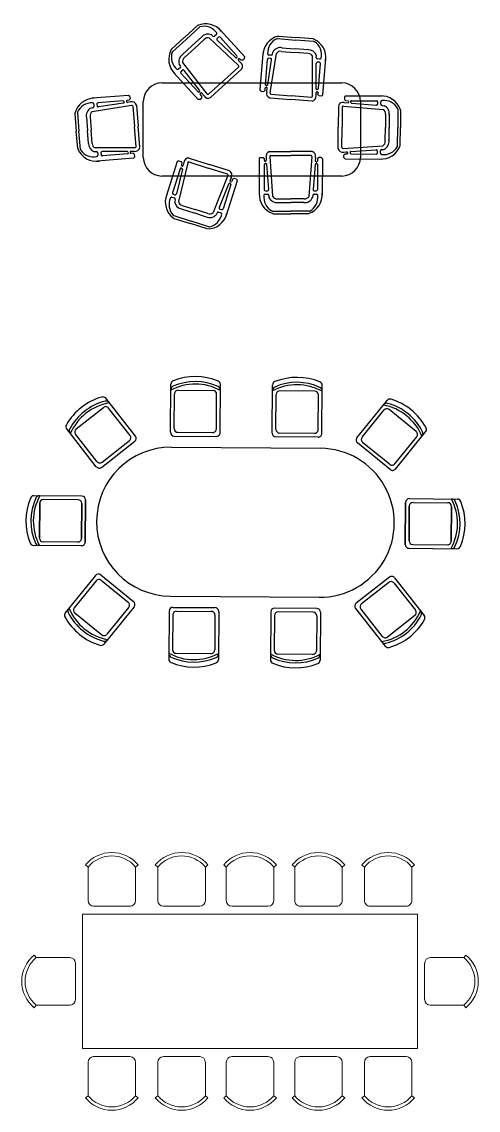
# Model space of a CAD drawing. Header units: millimetres. Extents: x 3122 to 31499, y 2297 to 20525.
# Drawn here: x 3122 to 6802, y 2330 to 11097 of the extents above; entities that cross this region are included whole.
import ezdxf

# ---------------------------------------------------------------- set-up
doc = ezdxf.new("R2010")
doc.units = ezdxf.units.MM
doc.layers.add('dwgmodels.com', color=250, linetype='Continuous')

# ---------------------------------------------------------------- blocks, each defined once
blk = doc.blocks.new('A$C29FA7F35')
at = {"lineweight": 9}
for p, q in [((513.8, 1976.2), (534.6, 1959)), ((534.6, 1959), (534.6, 1689)), ((917.7, 1959), (938.4, 1976.2)), ((917.7, 1959), (917.7, 1689)), ((1076, 1976.2), (1096.8, 1959)), ((1096.8, 1959), (1096.8, 1689)), ((1479.9, 1959), (1500.7, 1976.2)), ((1479.9, 1959), (1479.9, 1689)), ((1627.7, 1976.2), (1648.5, 1959)), ((1648.5, 1959), (1648.5, 1689)), ((2031.5, 1959), (2052.3, 1976.2)), ((2031.5, 1959), (2031.5, 1689)), ((2200.1, 1959), (2179.3, 1976.2)), ((2200.1, 1959), (2200.1, 1689)), ((2603.9, 1976.2), (2583.2, 1959)), ((2583.2, 1959), (2583.2, 1689)), ((2762.3, 1959), (2741.6, 1976.2)), ((2762.3, 1959), (2762.3, 1689)), ((3166.2, 1976.2), (3145.4, 1959)), ((3145.4, 1959), (3145.4, 1689)), ((579.6, 1644), (872.7, 1644)), ((1141.8, 1644), (1434.9, 1644)), ((1693.5, 1644), (1986.5, 1644)), ((2538.2, 1644), (2245.1, 1644)), ((3100.4, 1644), (2807.3, 1644)), ((117, 1229.5), (99.8, 1250.3)), ((117, 1229.5), (387, 1229.5)), ((3563, 1229.5), (3293, 1229.5)), ((3563, 1229.5), (3580.2, 1250.3)), ((432, 891.5), (432, 1184.5)), ((3248, 891.5), (3248, 1184.5)), ((99.8, 825.7), (117, 846.5)), ((117, 846.5), (387, 846.5)), ((3563, 846.5), (3293, 846.5)), ((3580.2, 825.7), (3563, 846.5)), ((534.6, 117), (534.6, 387)), ((579.6, 432), (872.7, 432)), ((917.7, 117), (917.7, 387)), ((1096.8, 117), (1096.8, 387)), ((1141.8, 432), (1434.9, 432)), ((1479.9, 117), (1479.9, 387)), ((1648.5, 117), (1648.5, 387)), ((1693.5, 432), (1986.5, 432)), ((2031.5, 117), (2031.5, 387)), ((2200.1, 117), (2200.1, 387)), ((2538.2, 432), (2245.1, 432)), ((2583.2, 117), (2583.2, 387)), ((2762.3, 117), (2762.3, 387)), ((3100.4, 432), (2807.3, 432)), ((3145.4, 117), (3145.4, 387)), ((513.8, 99.8), (534.6, 117)), ((917.7, 117), (938.4, 99.8)), ((1076, 99.8), (1096.8, 117)), ((1479.9, 117), (1500.7, 99.8)), ((1627.7, 99.8), (1648.5, 117)), ((2031.5, 117), (2052.3, 99.8)), ((2200.1, 117), (2179.3, 99.8)), ((2603.9, 99.8), (2583.2, 117)), ((2762.3, 117), (2741.6, 99.8)), ((3166.2, 99.8), (3145.4, 117))]:
    blk.add_line(p, q, dxfattribs=at)
at = {"lineweight": 13}
for p, q in [((490, 1578), (490, 498)), ((3190, 1578), (490, 1578)), ((3190, 498), (3190, 1578)), ((490, 498), (3190, 498))]:
    blk.add_line(p, q, dxfattribs=at)
at = {"lineweight": 9}
for centre, radius, start, end in [((726.1, 1800.2), 275.8, 39.66286, 140.33714), ((726.1, 1800.2), 248.8, 39.66286, 140.33714), ((1288.4, 1800.2), 275.8, 39.66286, 140.33714), ((1288.4, 1800.2), 248.8, 39.66286, 140.33714), ((1840, 1800.2), 275.8, 39.66286, 140.33714), ((1840, 1800.2), 248.8, 39.66286, 140.33714), ((579.6, 1689), 45, 180, 270), ((872.7, 1689), 45, 270, 0), ((1141.8, 1689), 45, 180, 270), ((1434.9, 1689), 45, 270, 0), ((1693.5, 1689), 45, 180, 270), ((1986.5, 1689), 45, 270, 0), ((275.8, 1038), 275.8, 129.66286, 230.33714), ((275.8, 1038), 248.8, 129.66286, 230.33714), ((387, 1184.5), 45, 0, 90), ((387, 891.5), 45, 270, 0), ((2245.1, 387), 45, 90, 180), ((2538.2, 387), 45, 0, 90), ((2807.3, 387), 45, 90, 180), ((3100.4, 387), 45, 0, 90), ((2391.6, 275.8), 275.8, 219.66286, 320.33714), ((2391.6, 275.8), 248.8, 219.66286, 320.33714), ((2953.9, 275.8), 275.8, 219.66286, 320.33714), ((2953.9, 275.8), 248.8, 219.66286, 320.33714)]:
    blk.add_arc(centre, radius, start, end, dxfattribs=at)
at = {"lineweight": 9, "extrusion": (0, 0, -1)}
for centre, major_axis, start_param, end_param in [((2391.6, 1800.2), (-0.4, 275.8), -0.877277, 0.879821), ((2391.6, 1800.2), (-0.4, 248.8), -0.877123, 0.879974), ((2953.9, 1800.2), (-0.4, 275.8), -0.877277, 0.879821), ((2953.9, 1800.2), (-0.4, 248.8), -0.877123, 0.879974), ((2245.1, 1689), (31.8, 31.8), 2.356194, 3.926991), ((2538.2, 1689), (-31.8, 31.8), 2.356194, 3.926991), ((2807.3, 1689), (31.8, 31.8), 2.356194, 3.926991), ((3100.4, 1689), (-31.8, 31.8), 2.356194, 3.926991), ((3293, 1184.5), (-31.8, 31.8), 5.497787, 7.068583), ((3404.2, 1038), (175.9, 175.9), -0.093151, 1.663947), ((3404.2, 1038), (-195, 195), 1.477646, 3.234743), ((3293, 891.5), (-31.8, 31.8), 3.926991, 5.497787), ((579.6, 387), (-31.8, 31.8), 5.497787, 7.068583), ((872.7, 387), (31.8, 31.8), -0.785398, 0.785398), ((1141.8, 387), (-31.8, 31.8), 5.497787, 7.068583), ((1434.9, 387), (31.8, 31.8), -0.785398, 0.785398), ((1693.5, 387), (-31.8, 31.8), 5.497787, 7.068583), ((1986.5, 387), (31.8, 31.8), -0.785398, 0.785398), ((726.1, 275.8), (-0.4, 275.8), 2.264316, 4.021413), ((726.1, 275.8), (-0.4, 248.8), 2.264469, 4.021567), ((1288.4, 275.8), (-0.4, 275.8), 2.264316, 4.021413), ((1288.4, 275.8), (-0.4, 248.8), 2.264469, 4.021567), ((1840, 275.8), (-0.4, 275.8), 2.264316, 4.021413), ((1840, 275.8), (-0.4, 248.8), 2.264469, 4.021567)]:
    blk.add_ellipse(centre, major_axis=major_axis, ratio=1, start_param=start_param, end_param=end_param, dxfattribs=at)
blk = doc.blocks.new('table 0342_dwgmodels.com')
at = {"color": 0, "ltscale": 30}
blk.add_blockref('A$C29FA7F35', (-1840, -1038), dxfattribs=at)
blk = doc.blocks.new('table 0453_dwgmodels.com')
at = {"color": 0, "ltscale": 10}
for p, q in [((-604.5, 724.6), (-601.5, 1111.3)), ((-541.9, 1064.2), (-261.9, 1062)), ((-204.5, 721.6), (-201.5, 1108.2)), ((215.5, 718.4), (218.4, 1105)), ((558.1, 1055.8), (278.1, 1057.9)), ((615.5, 715.3), (618.4, 1102)), ((-887.6, 694.3), (-1126.5, 998.3)), ((-574.3, 754.4), (-572.1, 1034.4)), ((-234.3, 751.8), (-232.1, 1031.8)), ((245.7, 748.1), (247.9, 1028.1)), ((585.7, 745.5), (587.9, 1025.5)), ((898.1, 680.6), (1141.6, 981)), ((-1365, 751.5), (-1144.9, 924.5)), ((-929.7, 699.3), (-1102.7, 919.5)), ((940.3, 685), (1116.7, 902.5)), ((1376.3, 730.6), (1158.9, 906.9)), ((-1202.1, 447.1), (-1441, 751.1)), ((-1197.1, 489.2), (-1370.1, 709.4)), ((-544.5, 724.2), (-264.5, 722)), ((555.5, 715.8), (275.5, 717.9)), ((1208.8, 428.7), (1452.3, 729)), ((-1160, 442.1), (-892.7, 652.1)), ((-1154.9, 484.2), (-934.8, 657.2)), ((-574.7, 694.4), (-234.7, 691.8)), ((585.3, 685.5), (245.3, 688.1)), ((1166.6, 424.3), (902.5, 638.4)), ((1162.2, 466.5), (944.7, 642.8)), ((1204.4, 470.9), (1380.8, 688.4)), ((-595.4, 604.6), (604.6, 595.4)), ((-1318.4, 210.1), (-1705.1, 213)), ((-1318.4, 210.1), (-1705.1, 213)), ((-1348.7, 180.3), (-1628.7, 182.4)), ((-1348.7, 180.3), (-1628.7, 182.4)), ((-1288.7, 179.8), (-1291.3, -160.1)), ((-1291.3, -160.1), (-1288.7, 179.8)), ((1321.5, 189.9), (1708.1, 187)), ((1321.5, 189.9), (1708.1, 187)), ((-1658.9, 152.7), (-1661, -127.3)), ((-1661, -127.3), (-1658.9, 152.7)), ((-1318.9, 150.1), (-1321, -129.9)), ((-1321, -129.9), (-1318.9, 150.1)), ((1288.7, -179.8), (1291.3, 160.1)), ((1291.3, 160.1), (1288.7, -179.8)), ((1318.9, -150.1), (1321, 129.9)), ((1321, 129.9), (1318.9, -150.1)), ((1351.3, 159.7), (1631.3, 157.5)), ((1351.3, 159.7), (1631.3, 157.5)), ((1658.9, -152.7), (1661, 127.3)), ((1661, 127.3), (1658.9, -152.7)), ((-1351.3, -159.7), (-1631.3, -157.5)), ((-1351.3, -159.7), (-1631.3, -157.5)), ((-1321.5, -189.9), (-1708.1, -187)), ((-1321.5, -189.9), (-1708.1, -187)), ((1318.4, -210.1), (1705.1, -213)), ((1318.4, -210.1), (1705.1, -213)), ((1348.7, -180.3), (1628.7, -182.4)), ((1348.7, -180.3), (1628.7, -182.4)), ((-1208.8, -428.7), (-1452.3, -729)), ((-1166.6, -424.3), (-902.5, -638.4)), ((-1204.4, -470.9), (-1380.8, -688.4)), ((-1162.2, -466.5), (-944.7, -642.8)), ((1160, -442.1), (892.7, -652.1)), ((1154.9, -484.2), (934.8, -657.2)), ((1197.1, -489.2), (1370.1, -709.4)), ((1202.1, -447.1), (1441, -751.1)), ((-604.6, -595.4), (595.4, -604.6)), ((-898.1, -680.6), (-1141.6, -981)), ((-940.3, -685), (-1116.7, -902.5)), ((-585.3, -685.5), (-245.3, -688.1)), ((574.7, -694.4), (234.7, -691.8)), ((887.6, -694.3), (1126.5, -998.3)), ((929.7, -699.3), (1102.7, -919.5)), ((-1376.3, -730.6), (-1158.9, -906.9)), ((-615.5, -715.3), (-618.4, -1102)), ((-585.7, -745.5), (-587.9, -1025.5)), ((-555.5, -715.8), (-275.5, -717.9)), ((-245.7, -748.1), (-247.9, -1028.1)), ((-215.5, -718.4), (-218.4, -1105)), ((204.5, -721.6), (201.5, -1108.2)), ((234.3, -751.8), (232.1, -1031.8)), ((544.5, -724.2), (264.5, -722)), ((574.3, -754.4), (572.1, -1034.4)), ((604.5, -724.6), (601.5, -1111.3)), ((1365, -751.5), (1144.9, -924.5)), ((-558.1, -1055.8), (-278.1, -1057.9)), ((541.9, -1064.2), (261.9, -1062))]:
    blk.add_line(p, q, dxfattribs=at)
for centre, radius, start, end in [((-404.7, 693.1), 480, 67.36619, 111.75839), ((415.3, 686.8), 480, 67.36619, 111.75839), ((-404.7, 693.1), 420, 61.1254, 117.99918), ((-571.9, 1067.5), 30, 114.05857, 179.56229), ((-571.5, 1111.1), 30, 111.75839, 179.56229), ((-404.7, 693.1), 440, 65.06601, 114.05857), ((-542.1, 1034.2), 30, 89.56229, 179.56229), ((-262.1, 1032), 30, 359.56229, 89.56229), ((-231.5, 1108.5), 30, 359.56229, 67.36619), ((-231.9, 1064.9), 30, 359.56229, 65.06601), ((415.3, 686.8), 420, 61.1254, 117.99918), ((248.1, 1061.2), 30, 114.05857, 179.56229), ((248.4, 1104.8), 30, 111.75839, 179.56229), ((415.3, 686.8), 440, 65.06601, 114.05857), ((277.9, 1027.9), 30, 89.56229, 179.56229), ((557.9, 1025.8), 30, 359.56229, 89.56229), ((588.4, 1102.2), 30, 359.56229, 67.36619), ((588.1, 1058.6), 30, 359.56229, 65.06601), ((-1026.3, 547.1), 480, 105.96619, 150.35839), ((-1026.3, 547.1), 440, 103.66601, 152.65857), ((-1150.1, 979.7), 30, 38.16229, 105.96619), ((-1123.2, 945.5), 30, 38.16229, 103.66601), ((1164.9, 962.1), 30, 73.15839, 140.96229), ((1034.6, 531.4), 480, 28.76619, 73.15839), ((-1026.3, 547.1), 420, 99.7254, 156.59918), ((-1126.3, 900.9), 30, 38.16229, 128.16229), ((1034.6, 531.4), 420, 22.5254, 79.39918), ((1137.5, 928.2), 30, 75.45857, 140.96229), ((1140, 883.6), 30, 50.96229, 140.96229), ((1034.6, 531.4), 440, 26.46601, 75.45857), ((-1417.4, 769.7), 30, 150.35839, 218.16229), ((-1390.5, 735.4), 30, 152.65857, 218.16229), ((-1346.5, 727.9), 30, 128.16229, 218.16229), ((-574.5, 724.4), 30, 179.56229, 269.56229), ((-544.3, 754.2), 30, 179.56229, 269.56229), ((-264.3, 752), 30, 269.56229, 359.56229), ((-234.5, 721.8), 30, 269.56229, 359.56229), ((245.5, 718.1), 30, 179.56229, 269.56229), ((275.7, 747.9), 30, 179.56229, 269.56229), ((555.7, 745.8), 30, 269.56229, 359.56229), ((585.5, 715.5), 30, 269.56229, 359.56229), ((1357.5, 707.3), 30, 320.96229, 50.96229), ((1401.6, 714.1), 30, 320.96229, 26.46601), ((1429, 747.9), 30, 320.96229, 28.76619), ((-953.3, 680.8), 30, 308.16229, 38.16229), ((-911.2, 675.7), 30, 308.16229, 38.16229), ((921.4, 661.7), 30, 140.96229, 230.96229), ((963.6, 666.1), 30, 140.96229, 230.96229), ((-600, 4.6), 600, 89.56229, 269.56229), ((600, -4.6), 600, 269.56229, 89.56229), ((-1178.5, 465.7), 30, 218.16229, 308.16229), ((-1173.5, 507.8), 30, 218.16229, 308.16229), ((1181.1, 489.8), 30, 230.96229, 320.96229), ((1185.5, 447.6), 30, 230.96229, 320.96229), ((-1290, 9.9), 480, 157.36619, 201.75839), ((-1290, 9.9), 480, 157.36619, 201.75839), ((-1705.3, 183), 30, 89.56229, 157.36619), ((-1705.3, 183), 30, 89.56229, 157.36619), ((-1290, 9.9), 440, 155.06601, 204.05857), ((-1290, 9.9), 440, 155.06601, 204.05857), ((-1290, 9.9), 420, 151.1254, 207.99918), ((-1290, 9.9), 420, 151.1254, 207.99918), ((-1661.7, 182.7), 30, 89.56229, 155.06601), ((-1661.7, 182.7), 30, 89.56229, 155.06601), ((-1628.9, 152.4), 30, 89.56229, 179.56229), ((-1628.9, 152.4), 30, 89.56229, 179.56229), ((-1348.9, 150.3), 30, 359.56229, 89.56229), ((-1348.9, 150.3), 30, 359.56229, 89.56229), ((-1318.7, 180.1), 30, 359.56229, 89.56229), ((-1318.7, 180.1), 30, 359.56229, 89.56229), ((1321.3, 159.9), 30, 89.56229, 179.56229), ((1321.3, 159.9), 30, 89.56229, 179.56229), ((1290, -9.9), 420, 331.1254, 27.99918), ((1290, -9.9), 420, 331.1254, 27.99918), ((1664.3, 157.3), 30, 24.05857, 89.56229), ((1664.3, 157.3), 30, 24.05857, 89.56229), ((1707.9, 157), 30, 21.75839, 89.56229), ((1707.9, 157), 30, 21.75839, 89.56229), ((1351, 129.7), 30, 89.56229, 179.56229), ((1351, 129.7), 30, 89.56229, 179.56229), ((1631, 127.5), 30, 359.56229, 89.56229), ((1631, 127.5), 30, 359.56229, 89.56229), ((1290, -9.9), 440, 335.06601, 24.05857), ((1290, -9.9), 440, 335.06601, 24.05857), ((1290, -9.9), 480, 337.36619, 21.75839), ((1290, -9.9), 480, 337.36619, 21.75839), ((-1707.9, -157), 30, 201.75839, 269.56229), ((-1707.9, -157), 30, 201.75839, 269.56229), ((-1664.3, -157.3), 30, 204.05857, 269.56229), ((-1664.3, -157.3), 30, 204.05857, 269.56229), ((-1631, -127.5), 30, 179.56229, 269.56229), ((-1631, -127.5), 30, 179.56229, 269.56229), ((-1351, -129.7), 30, 269.56229, 359.56229), ((-1351, -129.7), 30, 269.56229, 359.56229), ((-1321.3, -159.9), 30, 269.56229, 359.56229), ((-1321.3, -159.9), 30, 269.56229, 359.56229), ((1348.9, -150.3), 30, 179.56229, 269.56229), ((1348.9, -150.3), 30, 179.56229, 269.56229), ((1628.9, -152.4), 30, 269.56229, 359.56229), ((1628.9, -152.4), 30, 269.56229, 359.56229), ((1318.7, -180.1), 30, 179.56229, 269.56229), ((1318.7, -180.1), 30, 179.56229, 269.56229), ((1661.7, -182.7), 30, 269.56229, 335.06601), ((1661.7, -182.7), 30, 269.56229, 335.06601), ((1705.3, -183), 30, 269.56229, 337.36619), ((1705.3, -183), 30, 269.56229, 337.36619), ((-1185.5, -447.6), 30, 50.96229, 140.96229), ((1178.5, -465.7), 30, 38.16229, 128.16229), ((-1181.1, -489.8), 30, 50.96229, 140.96229), ((1173.5, -507.8), 30, 38.16229, 128.16229), ((-1401.6, -714.1), 30, 140.96229, 206.46601), ((-1034.6, -531.4), 420, 202.5254, 259.39918), ((-1357.5, -707.3), 30, 140.96229, 230.96229), ((-963.6, -666.1), 30, 320.96229, 50.96229), ((-921.4, -661.7), 30, 320.96229, 50.96229), ((-585.5, -715.5), 30, 89.56229, 179.56229), ((-245.5, -718.1), 30, 359.56229, 89.56229), ((234.5, -721.8), 30, 89.56229, 179.56229), ((574.5, -724.4), 30, 359.56229, 89.56229), ((911.2, -675.7), 30, 128.16229, 218.16229), ((953.3, -680.8), 30, 128.16229, 218.16229), ((-1429, -747.9), 30, 140.96229, 208.76619), ((-1034.6, -531.4), 480, 208.76619, 253.15839), ((-1034.6, -531.4), 440, 206.46601, 255.45857), ((-555.7, -745.8), 30, 89.56229, 179.56229), ((-275.7, -747.9), 30, 359.56229, 89.56229), ((264.3, -752), 30, 89.56229, 179.56229), ((544.3, -754.2), 30, 359.56229, 89.56229), ((1026.3, -547.1), 420, 279.7254, 336.59918), ((1026.3, -547.1), 440, 283.66601, 332.65857), ((1026.3, -547.1), 480, 285.96619, 330.35839), ((1346.5, -727.9), 30, 308.16229, 38.16229), ((1390.5, -735.4), 30, 332.65857, 38.16229), ((1417.4, -769.7), 30, 330.35839, 38.16229), ((-1140, -883.6), 30, 230.96229, 320.96229), ((-1137.5, -928.2), 30, 255.45857, 320.96229), ((1123.2, -945.5), 30, 218.16229, 283.66601), ((1126.3, -900.9), 30, 218.16229, 308.16229), ((-1164.9, -962.1), 30, 253.15839, 320.96229), ((-557.9, -1025.8), 30, 179.56229, 269.56229), ((-277.9, -1027.9), 30, 269.56229, 359.56229), ((262.1, -1032), 30, 179.56229, 269.56229), ((542.1, -1034.2), 30, 269.56229, 359.56229), ((1150.1, -979.7), 30, 218.16229, 285.96619), ((-588.4, -1102.2), 30, 179.56229, 247.36619), ((-415.3, -686.8), 420, 241.1254, 297.99918), ((-588.1, -1058.6), 30, 179.56229, 245.06601), ((-415.3, -686.8), 440, 245.06601, 294.05857), ((-415.3, -686.8), 480, 247.36619, 291.75839), ((-248.4, -1104.8), 30, 291.75839, 359.56229), ((-248.1, -1061.2), 30, 294.05857, 359.56229), ((231.5, -1108.5), 30, 179.56229, 247.36619), ((404.7, -693.1), 420, 241.1254, 297.99918), ((231.9, -1064.9), 30, 179.56229, 245.06601), ((404.7, -693.1), 440, 245.06601, 294.05857), ((404.7, -693.1), 480, 247.36619, 291.75839), ((571.5, -1111.1), 30, 291.75839, 359.56229), ((571.9, -1067.5), 30, 294.05857, 359.56229)]:
    blk.add_arc(centre, radius, start, end, dxfattribs=at)
blk = doc.blocks.new('table 024_dwgmodels.com')
at = {"color": 0, "ltscale": 8}
for p, q in [((-440.4, 835.8), (-544.1, 741)), ((-421.1, 825.4), (-530.1, 725.7)), ((-57.6, 585.2), (-256.6, 802.9)), ((-647.9, 646.1), (-544.2, 740.9)), ((-639.2, 626), (-530.2, 725.6)), ((-403.9, 746.9), (-483.2, 674.4)), ((-383.6, 724.8), (-462.9, 652.2)), ((-108, 516.1), (-341.3, 736.1)), ((-313.3, 750.9), (-325.9, 762.7)), ((-285, 764.2), (-299.7, 750.8)), ((-130.5, 578.6), (-279.9, 719.4)), ((-269.8, 743.2), (-279.8, 734.1)), ((-120.3, 594.5), (-255.7, 742.6)), ((206.3, 731.5), (353.5, 719.6)), ((215.2, 751.5), (355.2, 740.2)), ((500.9, 707.7), (353.7, 719.6)), ((495.4, 728.9), (355.4, 740.2)), ((-562.6, 601.8), (-483.3, 674.3)), ((-542.3, 579.6), (-463, 652.1)), ((166.9, 606.5), (169.5, 623.6)), ((238.4, 629), (345.5, 620.4)), ((240.8, 658.9), (347.9, 650.3)), ((452.8, 611.7), (345.7, 620.4)), ((455.2, 641.6), (348.1, 650.3)), ((-359.3, 286.7), (-557.6, 538.8)), ((-120.9, 580.4), (-122.2, 579.2)), ((-90.2, 540.6), (-106.7, 556.1)), ((-95.8, 567.5), (-94.8, 566.5)), ((-87.4, 558.3), (-95.8, 567.5)), ((-73, 557.6), (-87.2, 558.2)), ((-58.3, 571.1), (-73, 557.6)), ((-58.3, 571.1), (-57.6, 585.2)), ((66.5, 318.9), (90.2, 612.8)), ((110, 360.6), (126.5, 564.6)), ((128.8, 362.4), (159.8, 561.2)), ((156.2, 598.1), (136.3, 599.7)), ((150.7, 572.7), (137.2, 573.8)), ((148.7, 295.4), (198.1, 612.4)), ((487.9, 267.8), (489.9, 588.5)), ((518.2, 326.9), (519.5, 532.2)), ((519.8, 578), (519.9, 595.3)), ((548.9, 566.4), (529, 568)), ((543.8, 541), (530.3, 542.1)), ((536.8, 330.2), (553, 530.2)), ((572.8, 278), (596.5, 572)), ((-432.5, 242.5), (-631.5, 460.1)), ((-575.7, 498.4), (-590.4, 484.9)), ((-574.6, 511.9), (-585.3, 525.5)), ((-433.4, 302.7), (-571.5, 453.8)), ((-560.9, 477.1), (-570.9, 467.9)), ((-421.9, 317.7), (-546.3, 475.9)), ((-105.6, 505.1), (-226.9, 394.1)), ((-80.4, 487.4), (-206.7, 372)), ((-725, 375), (725, 375)), ((-348.2, 283.2), (-227, 394)), ((-332.6, 256.9), (-206.8, 371.9)), ((118.1, 354), (114.6, 354.3)), ((-994, 274.8), (-1287.9, 250.9)), ((-983.2, 265.7), (-994, 274.8)), ((-983.2, 265.7), (-981.6, 245.7)), ((-423, 304.2), (-425.6, 301.8)), ((-403, 269.5), (-416.6, 284.4)), ((-385, 270.9), (-404.9, 296.1)), ((-403.6, 255.4), (-403, 269.5)), ((75.7, 308.1), (66.5, 318.9)), ((75.7, 308.1), (95.6, 306.5)), ((95.6, 306.5), (106.4, 315.7)), ((106.4, 315.7), (108, 335.8)), ((119.6, 303.5), (124.5, 335.3)), ((153.7, 285), (317.4, 271.8)), ((481.4, 258.5), (317.5, 271.8)), ((517.9, 271.5), (518, 294.1)), ((526.1, 321.1), (524.3, 321.2)), ((532.8, 281.5), (533.8, 293.9)), ((542.1, 270.5), (532.9, 281.3)), ((533.8, 293.9), (533.7, 292.5)), ((562, 268.9), (542.1, 270.5)), ((562, 268.9), (572.8, 278)), ((745.8, 262.2), (755.9, 272.1)), ((755.9, 272.1), (1050.8, 269.8)), ((-970.2, 192.7), (-1287, 143)), ((-1274.7, 204.8), (-1273.1, 184.9)), ((-1248.8, 203.9), (-1247.7, 190.4)), ((-1039.7, 231), (-1239.7, 214.7)), ((-1033.4, 213.1), (-1236.2, 181.3)), ((-1028.9, 221.8), (-1028.8, 220)), ((-990.9, 234.8), (-1003.4, 233.8)), ((-1003.4, 233.8), (-1002, 233.9)), ((-978.6, 221.7), (-1001, 218.2)), ((-981.6, 245.7), (-990.7, 234.9)), ((-960, 187.8), (-946.6, 23.9)), ((-930.6, 196.9), (-916.7, 26.4)), ((-875, -225), (-875, 225)), ((-418.4, 241.9), (-432.5, 242.5)), ((-418.4, 241.9), (-403.6, 255.4)), ((145.1, 255.6), (315, 241.9)), ((485.6, 228.1), (315.1, 241.9)), ((698.4, 189.1), (697.1, 18.6)), ((728.4, 182.6), (727.1, 18.4)), ((738.4, 188.4), (1058.2, 162.2)), ((744.4, 218), (776.4, 215.4)), ((745.8, 262.2), (745.7, 242.2)), ((745.7, 242.2), (755.6, 232.1)), ((755.6, 232.1), (775.7, 231.9)), ((794.6, 223.2), (794.7, 226.7)), ((800.6, 231.7), (1005.3, 230.2)), ((803.8, 213.1), (1004.3, 196.7)), ((875, 225), (875, -225)), ((1015.1, 206.6), (1015.2, 220.1)), ((1040.9, 203), (1041, 222.9)), ((1050, 192.9), (1067.3, 191.5)), ((-1426.5, 125.8), (-1415.1, -14.2)), ((-1406.5, 134.6), (-1394.5, -12.6)), ((-1333.9, 100.2), (-1325.1, -6.9)), ((-1304, 102.6), (-1295.2, -4.5)), ((-1281.5, 174.2), (-1298.6, 171.5)), ((1077.7, 123.2), (1076.9, 15.7)), ((1107.7, 123), (1106.9, 15.5)), ((1177.6, 162.7), (1176.4, 15)), ((1198.2, 155.3), (1197.1, 14.8)), ((-933.3, -139.9), (-946.6, 23.8)), ((-902.9, -143.7), (-916.7, 26.2)), ((695.8, -152.6), (697.1, 18.5)), ((725.9, -146.1), (727.1, 18.3)), ((1076.1, -91.9), (1076.9, 15.6)), ((1106.1, -92.1), (1106.9, 15.4)), ((1175.3, -132.8), (1176.4, 14.8)), ((1196.1, -125.8), (1197.1, 14.7)), ((-1403.7, -154.4), (-1415.1, -14.4)), ((-1382.5, -159.9), (-1394.5, -12.7)), ((-1316.4, -114.2), (-1325.1, -7.1)), ((-1286.5, -111.7), (-1295.2, -4.6)), ((-942.8, -146.5), (-1263.6, -148.8)), ((735.6, -151.9), (1055.6, -130.6)), ((796.8, -177.9), (1001.6, -164.2)), ((1012.1, -187.8), (1012.2, -174.3)), ((1037.9, -191), (1038, -171.1)), ((1047.3, -161.2), (1064.6, -160)), ((-1252.7, -178.7), (-1270.1, -178.9)), ((-952.7, -231.4), (-1246.6, -255.4)), ((-1242.7, -187.9), (-1241.1, -207.8)), ((-1216.8, -189.2), (-1215.7, -202.7)), ((-1005.7, -177), (-1206.9, -178.4)), ((-1000.9, -195.2), (-1204.9, -211.8)), ((-995.7, -186.2), (-995.4, -189.7)), ((-946.1, -176.6), (-978.2, -176.8)), ((-956, -191.6), (-976.1, -193.2)), ((-945.2, -200.7), (-956, -191.6)), ((-943.6, -220.6), (-952.7, -231.4)), ((-943.6, -220.6), (-945.2, -200.7)), ((-602.1, -259), (-691.4, -540)), ((-589.5, -252.5), (-602.1, -259)), ((-589.5, -252.5), (-570.5, -258.5)), ((-570.5, -258.5), (-564, -271.1)), ((-508.7, -260.5), (-352, -310.4)), ((-505.9, -229.9), (-342.9, -281.8)), ((60.4, -235), (60.1, -529.9)), ((70.4, -225), (60.4, -235)), ((70.4, -225), (90.4, -225.1)), ((90.4, -225.1), (100.4, -235.1)), ((100.5, -235.3), (100.5, -247.8)), ((100.5, -247.8), (100.5, -246.3)), ((114.5, -224.1), (116.2, -246.7)), ((143.2, -178.3), (314.3, -178.4)), ((144.2, -218.1), (167.7, -537.9)), ((149.9, -208.3), (314.3, -208.4)), ((478.6, -208.6), (314.4, -208.4)), ((484.9, -178.6), (314.5, -178.4)), ((484.5, -218.6), (460.5, -538.5)), ((514.2, -224.3), (511.7, -256.4)), ((538.3, -225.4), (528.3, -235.4)), ((528.3, -235.4), (528.3, -255.6)), ((558.3, -225.4), (538.3, -225.4)), ((558.3, -225.4), (568.3, -235.4)), ((568.3, -235.4), (568.1, -530.3)), ((741.4, -181.6), (764, -180.1)), ((742.1, -225.7), (742.2, -205.7)), ((742.1, -225.7), (752, -235.8)), ((742.2, -205.7), (752.3, -195.8)), ((752, -235.8), (1046.9, -238.1)), ((752.5, -195.7), (765, -195.8)), ((765, -195.8), (763.6, -195.8)), ((791.5, -186.1), (791.5, -184.3)), ((801.4, -196.2), (1002.1, -197.7)), ((-578.8, -317.9), (-639.6, -509.1)), ((-560, -318.9), (-607.5, -518.5)), ((-517.1, -268.1), (-591.3, -580.1)), ((-563.9, -271.3), (-567.7, -283.2)), ((-567.7, -283.2), (-567.3, -281.8)), ((-566.3, -311.4), (-564.6, -311.9)), ((-547.1, -264.9), (-552.4, -286.9)), ((-195.4, -360.2), (-351.9, -310.4)), ((-180.3, -333.5), (-342.8, -281.8)), ((100.3, -284.2), (100.2, -484.8)), ((110.4, -274.2), (112.1, -274.2)), ((118.6, -279.4), (133.7, -484.1)), ((509.7, -283.8), (494.6, -484.4)), ((519.7, -274.5), (523.2, -274.5)), ((528.3, -280.5), (528.1, -485.2)), ((725, -375), (-725, -375)), ((-192.8, -371.5), (-312.5, -669.2)), ((-118, -412.9), (-207.4, -693.9)), ((-166.3, -385.9), (-178.3, -415.7)), ((-176.2, -435.4), (-172.9, -436.5)), ((-156.2, -400.8), (-162.3, -420)), ((-143.6, -394.3), (-156.2, -400.8)), ((-124.5, -400.3), (-143.6, -394.3)), ((-124.5, -400.3), (-118, -412.9)), ((-633.1, -521.7), (-620.3, -525.8)), ((-188.5, -441.2), (-263.6, -627.9)), ((-169.8, -443.7), (-231.9, -638.8)), ((107.2, -520.6), (127.1, -520.6)), ((110.2, -494.8), (123.7, -494.8)), ((501.1, -520.9), (521.1, -520.9)), ((504.6, -495.1), (518.1, -495.2)), ((-643.8, -545.3), (-624.8, -551.3)), ((-618.1, -563.2), (-622.1, -580)), ((-560.4, -611.1), (-458, -643.7)), ((137, -529.8), (138.3, -547.1)), ((206.5, -588.1), (314, -588.2)), ((206.6, -558.1), (314, -558.2)), ((421.6, -588.3), (314.1, -588.2)), ((421.6, -558.3), (314.2, -558.2)), ((491.2, -530.1), (489.9, -547.4)), ((-628.9, -693.8), (-488.2, -738.5)), ((-569.5, -639.7), (-467.1, -672.2)), ((-364.6, -704.9), (-466.9, -672.3)), ((-355.5, -676.3), (-457.9, -643.7)), ((-280.7, -670.5), (-287.1, -686.5)), ((-268.3, -664.7), (-249.4, -670.7)), ((-257.3, -641.2), (-244.4, -645.3)), ((166.2, -657.6), (313.9, -657.7)), ((173.4, -678.3), (313.9, -678.4)), ((461.8, -657.9), (314.1, -657.7)), ((454.6, -678.5), (314.1, -678.4)), ((-628.4, -715.7), (-494.5, -758.3)), ((-360.4, -800.9), (-494.3, -758.3)), ((-347.3, -783.4), (-488, -738.6))]:
    blk.add_line(p, q, dxfattribs=at)
for centre, radius, start, end in [((-433.6, 828.4), 10, 113.88619, 132.43695), ((-372, 689.2), 162.2, 38.41713, 113.88619), ((-414.4, 818), 10, 103.39692, 132.43695), ((-414.4, 818), 10, 103.39692, 132.43695), ((-387.3, 704.3), 126.9, 35.13244, 103.39692), ((-353.7, 700.3), 68.3, 65.60746, 140.66027), ((-353.7, 700.3), 38.3, 70.81672, 140.66027), ((-306.4, 758.2), 10, 226.69061, 312.43695), ((-291.7, 771.6), 10, 312.43695, 35.13244), ((-273, 726.7), 10, 132.43695, 226.69061), ((-263.1, 735.8), 10, 42.43695, 132.43695), ((251, 593.8), 162.2, 103.93494, 179.404), ((253.9, 615.2), 126.9, 114.42421, 182.68869), ((205.5, 721.6), 10, 85.38418, 114.42421), ((205.5, 721.6), 10, 85.38418, 114.42421), ((214.4, 741.6), 10, 85.38418, 103.93494), ((494.6, 719), 10, 66.83343, 85.38418), ((434.7, 579), 162.2, 351.36437, 66.83343), ((500.1, 697.8), 10, 56.34416, 85.38418), ((500.1, 697.8), 10, 56.34416, 85.38418), ((435.3, 600.5), 126.9, 348.07968, 56.34416), ((-508, 564.9), 162.2, 150.9877, 226.45676), ((-641.1, 638.7), 10, 132.43695, 150.9877), ((-521.7, 581.5), 126.9, 161.47698, 229.74145), ((-632.5, 618.6), 10, 132.43695, 161.47698), ((-632.5, 618.6), 10, 132.43695, 161.47698), ((229.8, 591.4), 68.3, 77.16086, 152.21367), ((229.8, 591.4), 38.3, 77.16086, 146.44093), ((455.3, 573.2), 68.3, 18.5547, 93.60751), ((-520.7, 547.6), 68.3, 124.21362, 199.26643), ((-520.7, 547.6), 38.3, 124.21362, 193.49369), ((-126.6, 583.3), 6.08, 208.05116, 318.28541), ((-127.7, 587.7), 10, 312.43695, 42.43695), ((-99.8, 563.4), 10, 159.31084, 226.69061), ((-102.2, 562.5), 8.17, 30.85356, 149.35533), ((-112, 509), 38.3, 325.66296, 55.6555), ((136.4, 563.8), 10, 85.38418, 175.38418), ((137.1, 609.7), 10, 182.68869, 265.38418), ((149.9, 562.8), 10, 351.13052, 85.38418), ((157, 608.1), 10, 265.38418, 351.13052), ((455.3, 573.2), 38.3, 23.76396, 93.60751), ((529.5, 532.1), 10, 85.38418, 179.63785), ((529.8, 578), 10, 179.63785, 265.38418), ((543, 531), 10, 355.38418, 85.38418), ((549.7, 576.4), 10, 265.38418, 348.07968), ((-597.2, 492.3), 10, 229.74145, 312.43695), ((-582.5, 505.7), 10, 312.43695, 38.18328), ((-564.1, 460.6), 10, 132.43695, 222.43695), ((-554.1, 469.7), 10, 38.18328, 132.43695), ((-112.6, 509.6), 8.28, 325.66296, 55.6555), ((-725, 225), 150, 90, 180), ((117.2, 361), 7.08, 171.01856, 257.11021), ((118.9, 364), 10, 265.38418, 351.13052), ((725, 225), 150, 0, 90), ((-428.8, 308.3), 7.08, 218.07132, 304.16297), ((-429.8, 311.5), 10, 312.43695, 38.18328), ((-407.3, 286.5), 9.59, 71.28957, 189.06652), ((-351.7, 289.9), 38.3, 209.21839, 299.21093), ((-352.3, 290.6), 8.28, 209.21839, 299.21093), ((115.9, 330.4), 9.59, 24.23681, 142.01376), ((156.2, 292.1), 38.3, 162.16563, 252.15817), ((156.3, 293), 8.28, 162.16563, 252.15817), ((479.9, 266.7), 8.28, 278.6102, 8.60274), ((479.9, 265.9), 38.3, 278.6102, 8.60274), ((528, 294), 10, 112.25808, 179.63785), ((524.3, 327.2), 6.08, 160.9984, 271.23265), ((525.8, 295.2), 8.17, 343.8008, 102.30257), ((526.9, 331), 10, 265.38418, 355.38418), ((1043.5, 108.1), 162.2, 18.11487, 93.58394), ((-1268.7, 90.1), 162.2, 90.64084, 166.1099), ((-1290.1, 87.2), 126.9, 87.35615, 155.62063), ((-1284.7, 203.9), 10, 4.66066, 87.35615), ((-1283.1, 184.1), 10, 278.91432, 4.66066), ((-1238.9, 204.7), 10, 94.66066, 184.66066), ((-1237.8, 191.2), 10, 184.66066, 278.91432), ((-1038.9, 221), 10, 4.66066, 94.66066), ((-1034.7, 219.1), 6.08, 260.27487, 10.50912), ((-1003.4, 225.7), 8.17, 83.07727, 201.57904), ((-1002.6, 228.1), 10, 211.53455, 278.91432), ((-967.1, 185.1), 38.3, 17.88667, 107.87921), ((-967.8, 185), 8.28, 17.88667, 107.87921), ((735.6, 180.6), 38.3, 76.34556, 166.33811), ((736.6, 180.6), 8.28, 76.34556, 166.33811), ((771, 223.7), 9.59, 298.41674, 56.1937), ((801.6, 224.6), 7.08, 85.19849, 171.29014), ((804.6, 223.1), 10, 179.56412, 265.31046), ((1005.1, 206.7), 10, 265.31046, 359.56412), ((1005.2, 220.2), 10, 359.56412, 89.56412), ((1050.9, 202.9), 10, 179.56412, 265.31046), ((1051, 222.8), 10, 96.86863, 179.56412), ((1065, 106.8), 126.9, 28.60415, 96.86863), ((1039.5, 129.1), 68.3, 351.3408, 66.39361), ((-1416.5, 126.6), 10, 166.1099, 184.66066), ((-1396.5, 135.5), 10, 155.62063, 184.66066), ((-1396.5, 135.5), 10, 155.62063, 184.66066), ((-1266.3, 111.3), 68.3, 117.83117, 192.88398), ((-1266.3, 111.3), 38.3, 123.04043, 192.88398), ((1039.5, 129.1), 38.3, 351.3408, 60.62087), ((1167.6, 162.8), 10, 359.56412, 28.60415), ((1167.6, 162.8), 10, 359.56412, 28.60415), ((1188.2, 155.4), 10, 359.56412, 18.11487), ((-1393.7, -153.6), 10, 184.66066, 203.21141), ((-1253.8, -93.6), 162.2, 203.21141, 278.68047), ((-1372.5, -159.1), 10, 184.66066, 213.70069), ((-1372.5, -159.1), 10, 184.66066, 213.70069), ((-1275.3, -94.3), 126.9, 213.70069, 281.96516), ((-1247.9, -114.2), 68.3, 176.43733, 251.49014), ((-1247.9, -114.2), 38.3, 176.43733, 245.7174), ((-940.7, -138.5), 38.3, 261.4421, 351.43464), ((-941.6, -138.6), 8.28, 261.4421, 351.43464), ((733.2, -144.1), 38.3, 192.79013, 282.78268), ((733.9, -144.1), 8.28, 192.79013, 282.78268), ((1002.2, -174.2), 10, 359.56412, 93.81779), ((1042.1, -76.2), 162.2, 265.54431, 341.01337), ((1048, -171.1), 10, 93.81779, 179.56412), ((1063.6, -75.3), 126.9, 262.25962, 330.52409), ((1037.8, -97.2), 38.3, 297.94389, 7.78745), ((1037.8, -97.2), 68.3, 292.73463, 7.78745), ((1165.3, -132.8), 10, 330.52409, 359.56412), ((1165.3, -132.8), 10, 330.52409, 359.56412), ((1186.1, -125.8), 10, 341.01337, 359.56412), ((-1252.7, -188.7), 10, 4.66066, 90.40699), ((-1251.1, -208.6), 10, 281.96516, 4.66066), ((-1206.8, -188.4), 10, 90.40699, 184.66066), ((-1205.7, -201.9), 10, 184.66066, 274.66066), ((-1005.6, -187), 10, 4.66066, 90.40699), ((-1002.5, -188.2), 7.08, 270.29503, 356.38668), ((-972, -184.5), 9.59, 123.51328, 241.29023), ((-725, -225), 150, 180, 270), ((-508.9, -268.1), 38.3, 85.58384, 175.57638), ((-509.1, -268.8), 8.28, 85.58384, 175.57638), ((108.6, -248.4), 8.17, 168.3712, 286.87297), ((106.2, -247.4), 10, 296.82848, 4.20825), ((152, -215.6), 38.3, 103.1806, 193.17314), ((152, -216.3), 8.28, 103.1806, 193.17314), ((476.7, -216.8), 8.28, 346.73603, 76.72857), ((476.7, -215.8), 38.3, 346.73603, 76.72857), ((520, -250.8), 9.59, 208.80721, 326.58416), ((725, -225), 150, 270, 0), ((764.7, -190.1), 10, 26.43801, 93.81779), ((765.7, -187.7), 8.17, 257.98074, 16.48251), ((797.5, -183.9), 6.08, 75.17834, 185.41259), ((801.5, -186.2), 10, 179.56412, 269.56412), ((1002.1, -187.7), 10, 269.56412, 359.56412), ((1047.9, -191.1), 10, 179.56412, 262.25962), ((-569.3, -320.9), 10, 72.35783, 162.35783), ((-560.2, -286.3), 8.17, 150.77444, 269.27621), ((-566, -317.8), 6.08, 327.97204, 78.20629), ((-562.1, -284.6), 10, 279.23172, 346.61149), ((-199.4, -366.5), 38.3, 329.13927, 59.13181), ((110.3, -284.2), 10, 89.95459, 179.95459), ((112.6, -280.2), 6.08, 345.5688, 95.80305), ((519.7, -284.5), 10, 89.95459, 175.70092), ((521.1, -281.5), 7.08, 355.58896, 81.68061), ((-199.7, -367.4), 8.28, 329.13927, 59.13181), ((-179.2, -445), 10, 72.35783, 158.10416), ((-168.7, -413), 9.59, 191.21045, 308.9874), ((-176.9, -442.5), 7.08, 337.9922, 64.08385), ((-535.4, -583.3), 162.2, 158.33801, 233.80708), ((-630.1, -512.1), 10, 162.35783, 252.35783), ((-617.2, -516.2), 10, 252.35783, 346.61149), ((222, -524), 162.2, 175.93477, 251.40383), ((107.2, -530.6), 10, 89.95459, 172.65008), ((110.2, -484.8), 10, 179.95459, 269.95459), ((123.7, -484.8), 10, 269.95459, 4.20825), ((127.1, -530.6), 10, 4.20825, 89.95459), ((406.3, -524.2), 162.2, 288.50534, 3.9744), ((501.1, -530.9), 10, 89.95459, 175.70092), ((504.6, -485.1), 10, 175.70092, 269.95459), ((518.1, -485.2), 10, 269.95459, 359.95459), ((521.1, -530.9), 10, 7.25909, 89.95459), ((-540.9, -604.1), 126.9, 155.05332, 223.3178), ((-646.8, -554.8), 10, 72.35783, 155.05332), ((-627.9, -560.8), 10, 346.61149, 72.35783), ((-554.2, -572.9), 68.3, 185.52834, 260.58115), ((-554.2, -572.9), 38.3, 190.7376, 260.58115), ((223.1, -545.5), 126.9, 172.65008, 240.91456), ((201, -519.8), 68.3, 203.1251, 278.17791), ((201, -519.8), 38.3, 208.33436, 278.17791), ((427.3, -520), 68.3, 261.73126, 336.78407), ((427.3, -520), 38.3, 261.73126, 331.01133), ((405.1, -545.7), 126.9, 298.99462, 7.25909), ((-625.9, -684.3), 10, 223.3178, 252.35783), ((-625.9, -684.3), 10, 223.3178, 252.35783), ((-338.5, -641.5), 68.3, 244.1345, 319.18731), ((-359.8, -639.1), 162.2, 270.90858, 346.37764), ((-338.5, -641.5), 38.3, 244.1345, 313.41458), ((-367.4, -659.3), 126.9, 281.39786, 349.66233), ((-271.4, -674.2), 10, 72.35783, 158.10416), ((-254.3, -631.7), 10, 158.10416, 252.35783), ((-252.4, -680.2), 10, 349.66233, 72.35783), ((-241.4, -635.8), 10, 252.35783, 342.35783), ((166.2, -647.6), 10, 240.91456, 269.95459), ((166.2, -647.6), 10, 240.91456, 269.95459), ((173.4, -668.3), 10, 251.40383, 269.95459), ((454.6, -668.5), 10, 269.95459, 288.50534), ((461.8, -647.9), 10, 269.95459, 298.99462), ((461.8, -647.9), 10, 269.95459, 298.99462), ((-625.3, -706.1), 10, 233.80708, 252.35783), ((-344.3, -773.8), 10, 252.35783, 281.39786), ((-344.3, -773.8), 10, 252.35783, 281.39786)]:
    blk.add_arc(centre, radius, start, end, dxfattribs=at)

msp = doc.modelspace()

# ---------------------------------------------------------------- block references
at = {"layer": 'dwgmodels.com'}
for name, p in [('table 024_dwgmodels.com', (4977, 10229.7)), ('table 0453_dwgmodels.com', (4925.5, 7066.4)), ('table 0342_dwgmodels.com', (4962.2, 3368.4))]:
    msp.add_blockref(name, p, dxfattribs=at)

doc.saveas('drawing.dxf')
